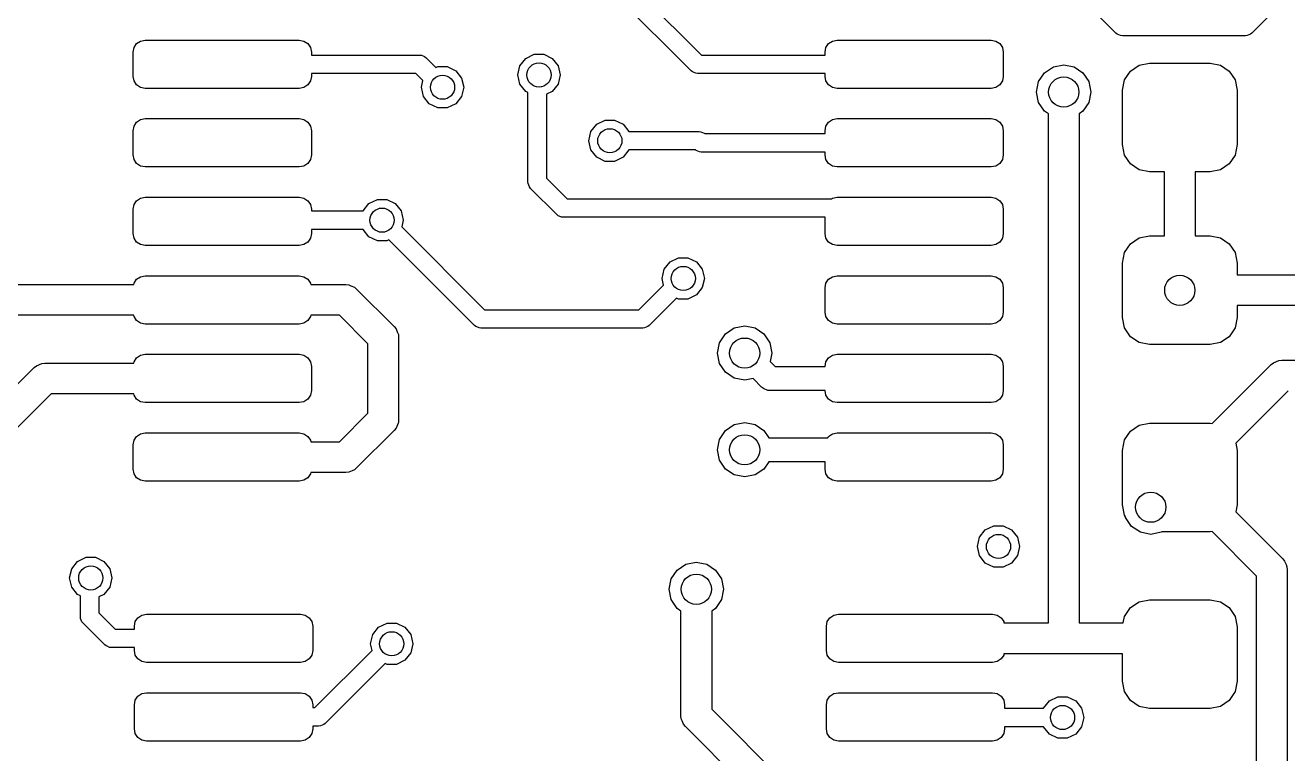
# Model space of a CAD drawing. Extents: x 0.05 to 3.89, y 0.04 to 4.21.
# Drawn here: x 2.0806 to 2.4919, y 2.2907 to 2.5281 of the extents above; entities that cross this region are included whole.
import ezdxf

# ---------------------------------------------------------------- set-up
doc = ezdxf.new("R2010")
doc.units = 0
doc.header["$MEASUREMENT"] = 0
doc.layers.add('BLACK', color=7, linetype='CONTINUOUS')

msp = doc.modelspace()

# ---------------------------------------------------------------- linework, layer by layer
at = {"layer": 'BLACK', "linetype": 'CONTINUOUS'}
for p, q in [((2.25055, 2.56866), (2.30085, 2.51835)), ((2.29748, 2.51323), (2.24718, 2.56354)), ((2.51581, 2.5611), (2.48021, 2.5255)), ((2.4359, 2.5255), (2.42345, 2.53794)), ((2.43635, 2.52513), (2.4359, 2.5255)), ((2.43743, 2.52468), (2.43635, 2.52513)), ((2.47975, 2.52513), (2.47867, 2.52468)), ((2.48021, 2.5255), (2.47975, 2.52513)), ((2.11605, 2.5208), (2.1169, 2.52208)), ((2.1169, 2.52208), (2.11818, 2.52293)), ((2.11818, 2.52293), (2.11969, 2.52323)), ((2.11969, 2.52323), (2.16988, 2.52323)), ((2.16988, 2.52323), (2.17139, 2.52293)), ((2.17139, 2.52293), (2.17267, 2.52208)), ((2.17267, 2.52208), (2.17352, 2.5208)), ((2.34144, 2.5208), (2.34229, 2.52208)), ((2.34229, 2.52208), (2.34357, 2.52293)), ((2.34357, 2.52293), (2.34508, 2.52323)), ((2.34508, 2.52323), (2.39528, 2.52323)), ((2.39528, 2.52323), (2.39678, 2.52293)), ((2.39678, 2.52293), (2.39806, 2.52208)), ((2.39806, 2.52208), (2.39891, 2.5208)), ((2.43802, 2.52462), (2.43743, 2.52468)), ((2.47809, 2.52462), (2.43802, 2.52462)), ((2.47867, 2.52468), (2.47809, 2.52462)), ((2.11575, 2.51929), (2.11605, 2.5208)), ((2.11575, 2.51142), (2.11575, 2.51929)), ((2.17352, 2.5208), (2.17382, 2.51929)), ((2.17382, 2.51929), (2.17382, 2.51835)), ((2.17382, 2.51835), (2.20906, 2.51835)), ((2.20906, 2.51835), (2.20964, 2.5183)), ((2.20964, 2.5183), (2.21072, 2.51785)), ((2.21072, 2.51785), (2.21118, 2.51748)), ((2.21118, 2.51748), (2.21437, 2.51429)), ((2.24176, 2.51486), (2.24367, 2.51726)), ((2.24367, 2.51726), (2.24644, 2.51859)), ((2.24644, 2.51859), (2.2495, 2.51859)), ((2.2495, 2.51859), (2.25227, 2.51726)), ((2.25227, 2.51726), (2.25418, 2.51486)), ((2.30085, 2.51835), (2.34114, 2.51835)), ((2.34114, 2.51929), (2.34144, 2.5208)), ((2.34114, 2.51835), (2.34114, 2.51929)), ((2.39891, 2.5208), (2.39921, 2.51929)), ((2.39921, 2.51929), (2.39921, 2.51142)), ((2.21437, 2.51429), (2.215, 2.51459)), ((2.215, 2.51459), (2.21807, 2.51459)), ((2.21807, 2.51459), (2.22083, 2.51326)), ((2.22083, 2.51326), (2.22274, 2.51086)), ((2.24108, 2.51187), (2.24176, 2.51486)), ((2.25418, 2.51486), (2.25486, 2.51187)), ((2.29794, 2.51286), (2.29748, 2.51323)), ((2.29902, 2.51241), (2.29794, 2.51286)), ((2.41263, 2.51256), (2.41551, 2.51448)), ((2.41551, 2.51448), (2.4189, 2.51516)), ((2.4189, 2.51516), (2.42229, 2.51448)), ((2.42229, 2.51448), (2.42516, 2.51256)), ((2.43867, 2.51028), (2.44059, 2.51315)), ((2.44059, 2.51315), (2.44346, 2.51507)), ((2.44346, 2.51507), (2.44685, 2.51575)), ((2.44685, 2.51575), (2.46654, 2.51575)), ((2.46654, 2.51575), (2.46993, 2.51507)), ((2.46993, 2.51507), (2.4728, 2.51315)), ((2.4728, 2.51315), (2.47472, 2.51028)), ((2.11605, 2.50991), (2.11575, 2.51142)), ((2.1169, 2.50863), (2.11605, 2.50991)), ((2.11818, 2.50778), (2.1169, 2.50863)), ((2.17267, 2.50863), (2.17139, 2.50778)), ((2.17352, 2.50991), (2.17267, 2.50863)), ((2.17382, 2.51142), (2.17352, 2.50991)), ((2.20781, 2.51235), (2.17382, 2.51235)), ((2.17382, 2.51235), (2.17382, 2.51142)), ((2.21014, 2.51003), (2.20781, 2.51235)), ((2.20965, 2.50787), (2.21014, 2.51003)), ((2.22274, 2.51086), (2.22343, 2.50787)), ((2.24176, 2.50888), (2.24108, 2.51187)), ((2.24367, 2.50648), (2.24176, 2.50888)), ((2.25418, 2.50888), (2.25227, 2.50648)), ((2.25486, 2.51187), (2.25418, 2.50888)), ((2.29961, 2.51235), (2.29902, 2.51241)), ((2.34114, 2.51235), (2.29961, 2.51235)), ((2.34114, 2.51142), (2.34114, 2.51235)), ((2.34144, 2.50991), (2.34114, 2.51142)), ((2.34229, 2.50863), (2.34144, 2.50991)), ((2.34357, 2.50778), (2.34229, 2.50863)), ((2.39806, 2.50863), (2.39678, 2.50778)), ((2.39891, 2.50991), (2.39806, 2.50863)), ((2.39921, 2.51142), (2.39891, 2.50991)), ((2.41004, 2.5063), (2.41071, 2.50969)), ((2.41071, 2.50969), (2.41263, 2.51256)), ((2.42516, 2.51256), (2.42708, 2.50969)), ((2.42708, 2.50969), (2.42776, 2.5063)), ((2.43799, 2.50689), (2.43867, 2.51028)), ((2.47472, 2.51028), (2.47539, 2.50689)), ((2.11969, 2.50748), (2.11818, 2.50778)), ((2.16988, 2.50748), (2.11969, 2.50748)), ((2.17139, 2.50778), (2.16988, 2.50748)), ((2.21033, 2.50488), (2.20965, 2.50787)), ((2.21224, 2.50249), (2.21033, 2.50488)), ((2.22274, 2.50488), (2.22083, 2.50249)), ((2.22343, 2.50787), (2.22274, 2.50488)), ((2.24436, 2.50615), (2.24367, 2.50648)), ((2.24436, 2.47705), (2.24436, 2.50615)), ((2.25227, 2.50648), (2.25036, 2.50556)), ((2.25036, 2.50556), (2.25036, 2.4783)), ((2.34508, 2.50748), (2.34357, 2.50778)), ((2.39528, 2.50748), (2.34508, 2.50748)), ((2.39678, 2.50778), (2.39528, 2.50748)), ((2.41071, 2.50291), (2.41004, 2.5063)), ((2.42776, 2.5063), (2.42708, 2.50291)), ((2.43799, 2.48917), (2.43799, 2.50689)), ((2.47539, 2.50689), (2.47539, 2.48917)), ((2.215, 2.50116), (2.21224, 2.50249)), ((2.21807, 2.50116), (2.215, 2.50116)), ((2.22083, 2.50249), (2.21807, 2.50116)), ((2.41263, 2.50004), (2.41071, 2.50291)), ((2.42708, 2.50291), (2.42516, 2.50004)), ((2.11605, 2.49521), (2.1169, 2.49648)), ((2.1169, 2.49648), (2.11818, 2.49734)), ((2.11818, 2.49734), (2.11969, 2.49764)), ((2.11969, 2.49764), (2.16988, 2.49764)), ((2.16988, 2.49764), (2.17139, 2.49734)), ((2.17139, 2.49734), (2.17267, 2.49648)), ((2.17267, 2.49648), (2.17352, 2.49521)), ((2.26675, 2.49582), (2.26951, 2.49715)), ((2.26951, 2.49715), (2.27258, 2.49715)), ((2.27258, 2.49715), (2.27534, 2.49582)), ((2.34144, 2.49521), (2.34229, 2.49648)), ((2.34229, 2.49648), (2.34357, 2.49734)), ((2.34357, 2.49734), (2.34508, 2.49764)), ((2.34508, 2.49764), (2.39528, 2.49764)), ((2.39528, 2.49764), (2.39678, 2.49734)), ((2.39678, 2.49734), (2.39806, 2.49648)), ((2.39806, 2.49648), (2.39891, 2.49521)), ((2.4139, 2.49919), (2.41263, 2.50004)), ((2.4139, 2.33335), (2.4139, 2.49919)), ((2.42516, 2.50004), (2.4239, 2.49919)), ((2.4239, 2.49919), (2.4239, 2.33335)), ((2.11575, 2.4937), (2.11605, 2.49521)), ((2.11575, 2.48583), (2.11575, 2.4937)), ((2.17352, 2.49521), (2.17382, 2.4937)), ((2.17382, 2.4937), (2.17382, 2.48583)), ((2.26415, 2.49043), (2.26483, 2.49342)), ((2.26483, 2.49342), (2.26675, 2.49582)), ((2.27534, 2.49582), (2.27724, 2.49343)), ((2.27724, 2.49343), (2.30012, 2.49343)), ((2.30012, 2.49343), (2.30071, 2.49337)), ((2.30071, 2.49337), (2.30179, 2.49292)), ((2.30179, 2.49292), (2.30198, 2.49276)), ((2.30198, 2.49276), (2.34114, 2.49276)), ((2.34114, 2.4937), (2.34144, 2.49521)), ((2.34114, 2.49276), (2.34114, 2.4937)), ((2.39891, 2.49521), (2.39921, 2.4937)), ((2.39921, 2.4937), (2.39921, 2.48583)), ((2.26483, 2.48744), (2.26415, 2.49043)), ((2.43867, 2.48578), (2.43799, 2.48917)), ((2.47539, 2.48917), (2.47472, 2.48578)), ((2.11605, 2.48432), (2.11575, 2.48583)), ((2.1169, 2.48304), (2.11605, 2.48432)), ((2.17352, 2.48432), (2.17267, 2.48304)), ((2.17382, 2.48583), (2.17352, 2.48432)), ((2.26675, 2.48504), (2.26483, 2.48744)), ((2.26951, 2.48371), (2.26675, 2.48504)), ((2.27534, 2.48504), (2.27258, 2.48371)), ((2.27724, 2.48743), (2.27534, 2.48504)), ((2.29893, 2.48743), (2.27724, 2.48743)), ((2.29912, 2.48727), (2.29893, 2.48743)), ((2.3002, 2.48682), (2.29912, 2.48727)), ((2.30079, 2.48676), (2.3002, 2.48682)), ((2.34114, 2.48676), (2.30079, 2.48676)), ((2.34114, 2.48583), (2.34114, 2.48676)), ((2.34144, 2.48432), (2.34114, 2.48583)), ((2.34229, 2.48304), (2.34144, 2.48432)), ((2.39891, 2.48432), (2.39806, 2.48304)), ((2.39921, 2.48583), (2.39891, 2.48432)), ((2.44059, 2.48291), (2.43867, 2.48578)), ((2.47472, 2.48578), (2.4728, 2.48291)), ((2.11818, 2.48219), (2.1169, 2.48304)), ((2.11969, 2.48189), (2.11818, 2.48219)), ((2.16988, 2.48189), (2.11969, 2.48189)), ((2.17139, 2.48219), (2.16988, 2.48189)), ((2.17267, 2.48304), (2.17139, 2.48219)), ((2.27258, 2.48371), (2.26951, 2.48371)), ((2.34357, 2.48219), (2.34229, 2.48304)), ((2.34508, 2.48189), (2.34357, 2.48219)), ((2.39528, 2.48189), (2.34508, 2.48189)), ((2.39678, 2.48219), (2.39528, 2.48189)), ((2.39806, 2.48304), (2.39678, 2.48219)), ((2.44346, 2.48099), (2.44059, 2.48291)), ((2.44685, 2.48031), (2.44346, 2.48099)), ((2.45169, 2.48031), (2.44685, 2.48031)), ((2.45169, 2.45945), (2.45169, 2.48031)), ((2.46654, 2.48031), (2.46169, 2.48031)), ((2.46169, 2.48031), (2.46169, 2.45945)), ((2.46993, 2.48099), (2.46654, 2.48031)), ((2.4728, 2.48291), (2.46993, 2.48099)), ((2.24441, 2.47647), (2.24436, 2.47705)), ((2.24486, 2.47539), (2.24441, 2.47647)), ((2.25036, 2.4783), (2.25715, 2.4715)), ((2.1169, 2.47089), (2.11818, 2.47175)), ((2.11818, 2.47175), (2.11969, 2.47205)), ((2.11969, 2.47205), (2.16988, 2.47205)), ((2.16988, 2.47205), (2.17139, 2.47175)), ((2.17139, 2.47175), (2.17267, 2.47089)), ((2.24524, 2.47493), (2.24486, 2.47539)), ((2.25378, 2.46638), (2.24524, 2.47493)), ((2.34321, 2.4715), (2.34357, 2.47175)), ((2.34357, 2.47175), (2.34508, 2.47205)), ((2.34508, 2.47205), (2.39528, 2.47205)), ((2.39528, 2.47205), (2.39678, 2.47175)), ((2.39678, 2.47175), (2.39806, 2.47089)), ((2.11575, 2.46811), (2.11605, 2.46962)), ((2.11575, 2.46024), (2.11575, 2.46811)), ((2.11605, 2.46962), (2.1169, 2.47089)), ((2.17267, 2.47089), (2.17352, 2.46962)), ((2.17352, 2.46962), (2.17382, 2.46811)), ((2.17382, 2.46811), (2.17382, 2.46757)), ((2.17382, 2.46757), (2.19065, 2.46757)), ((2.19065, 2.46757), (2.19255, 2.46995)), ((2.19255, 2.46995), (2.19532, 2.47128)), ((2.19532, 2.47128), (2.19838, 2.47128)), ((2.19838, 2.47128), (2.20115, 2.46995)), ((2.20115, 2.46995), (2.20306, 2.46756)), ((2.20306, 2.46756), (2.20374, 2.46457)), ((2.25715, 2.4715), (2.34321, 2.4715)), ((2.39806, 2.47089), (2.39891, 2.46962)), ((2.39891, 2.46962), (2.39921, 2.46811)), ((2.39921, 2.46811), (2.39921, 2.46024)), ((2.20374, 2.46457), (2.20325, 2.46241)), ((2.25424, 2.46601), (2.25378, 2.46638)), ((2.25455, 2.46588), (2.25424, 2.46601)), ((2.25532, 2.46556), (2.25455, 2.46588)), ((2.25591, 2.4655), (2.25532, 2.46556)), ((2.34114, 2.4655), (2.25591, 2.4655)), ((2.34114, 2.46024), (2.34114, 2.4655)), ((2.11605, 2.45873), (2.11575, 2.46024)), ((2.17382, 2.46024), (2.17352, 2.45873)), ((2.19065, 2.46157), (2.17382, 2.46157)), ((2.17382, 2.46157), (2.17382, 2.46024)), ((2.19255, 2.45918), (2.19065, 2.46157)), ((2.20325, 2.46241), (2.23026, 2.4354)), ((2.34144, 2.45873), (2.34114, 2.46024)), ((2.39921, 2.46024), (2.39891, 2.45873)), ((2.44346, 2.45877), (2.44685, 2.45945)), ((2.44685, 2.45945), (2.45169, 2.45945)), ((2.46169, 2.45945), (2.46654, 2.45945)), ((2.46654, 2.45945), (2.46993, 2.45877)), ((2.1169, 2.45745), (2.11605, 2.45873)), ((2.11818, 2.4566), (2.1169, 2.45745)), ((2.11969, 2.4563), (2.11818, 2.4566)), ((2.16988, 2.4563), (2.11969, 2.4563)), ((2.17139, 2.4566), (2.16988, 2.4563)), ((2.17267, 2.45745), (2.17139, 2.4566)), ((2.17352, 2.45873), (2.17267, 2.45745)), ((2.19532, 2.45785), (2.19255, 2.45918)), ((2.19838, 2.45785), (2.19532, 2.45785)), ((2.19902, 2.45816), (2.19838, 2.45785)), ((2.2269, 2.43027), (2.19902, 2.45816)), ((2.34229, 2.45745), (2.34144, 2.45873)), ((2.34357, 2.4566), (2.34229, 2.45745)), ((2.34508, 2.4563), (2.34357, 2.4566)), ((2.39528, 2.4563), (2.34508, 2.4563)), ((2.39678, 2.4566), (2.39528, 2.4563)), ((2.39806, 2.45745), (2.39678, 2.4566)), ((2.39891, 2.45873), (2.39806, 2.45745)), ((2.43867, 2.45398), (2.44059, 2.45685)), ((2.44059, 2.45685), (2.44346, 2.45877)), ((2.46993, 2.45877), (2.4728, 2.45685)), ((2.4728, 2.45685), (2.47472, 2.45398)), ((2.29065, 2.45097), (2.29342, 2.4523)), ((2.29342, 2.4523), (2.29648, 2.4523)), ((2.29648, 2.4523), (2.29925, 2.45097)), ((2.43799, 2.45059), (2.43867, 2.45398)), ((2.47472, 2.45398), (2.47539, 2.45059)), ((2.28806, 2.44558), (2.28874, 2.44857)), ((2.28874, 2.44857), (2.29065, 2.45097)), ((2.29925, 2.45097), (2.30116, 2.44857)), ((2.30116, 2.44857), (2.30184, 2.44558)), ((2.43799, 2.43287), (2.43799, 2.45059)), ((2.47539, 2.45059), (2.47539, 2.44673)), ((2.07539, 2.44358), (2.11596, 2.44358)), ((2.11596, 2.44358), (2.11605, 2.44403)), ((2.11605, 2.44403), (2.1169, 2.4453)), ((2.1169, 2.4453), (2.11818, 2.44616)), ((2.11818, 2.44616), (2.11969, 2.44646)), ((2.11969, 2.44646), (2.16988, 2.44646)), ((2.16988, 2.44646), (2.17139, 2.44616)), ((2.17139, 2.44616), (2.17267, 2.4453)), ((2.17267, 2.4453), (2.17352, 2.44403)), ((2.17352, 2.44403), (2.17361, 2.44358)), ((2.17361, 2.44358), (2.18504, 2.44358)), ((2.18504, 2.44358), (2.18601, 2.44349)), ((2.18601, 2.44349), (2.18601, 2.44349)), ((2.18601, 2.44349), (2.18669, 2.44321)), ((2.18669, 2.44321), (2.18782, 2.44274)), ((2.28052, 2.4354), (2.28855, 2.44343)), ((2.28855, 2.44343), (2.28806, 2.44558)), ((2.30184, 2.44558), (2.30116, 2.44259)), ((2.34114, 2.44252), (2.34144, 2.44403)), ((2.34144, 2.44403), (2.34229, 2.4453)), ((2.34229, 2.4453), (2.34357, 2.44616)), ((2.34357, 2.44616), (2.34508, 2.44646)), ((2.34508, 2.44646), (2.39528, 2.44646)), ((2.39528, 2.44646), (2.39678, 2.44616)), ((2.39678, 2.44616), (2.39806, 2.4453)), ((2.39806, 2.4453), (2.39891, 2.44403)), ((2.39891, 2.44403), (2.39921, 2.44252)), ((2.47539, 2.44673), (2.51668, 2.44673)), ((2.18782, 2.44274), (2.18782, 2.44274)), ((2.18782, 2.44274), (2.18857, 2.44212)), ((2.18857, 2.44212), (2.20078, 2.42991)), ((2.29278, 2.43917), (2.28388, 2.43027)), ((2.29342, 2.43886), (2.29278, 2.43917)), ((2.29648, 2.43886), (2.29342, 2.43886)), ((2.29925, 2.4402), (2.29648, 2.43886)), ((2.30116, 2.44259), (2.29925, 2.4402)), ((2.34114, 2.43465), (2.34114, 2.44252)), ((2.39921, 2.44252), (2.39921, 2.43465)), ((2.23026, 2.4354), (2.28052, 2.4354)), ((2.34144, 2.43314), (2.34114, 2.43465)), ((2.39921, 2.43465), (2.39891, 2.43314)), ((2.51486, 2.43673), (2.47539, 2.43673)), ((2.47539, 2.43673), (2.47539, 2.43287)), ((2.11596, 2.43358), (2.07514, 2.43358)), ((2.11605, 2.43314), (2.11596, 2.43358)), ((2.1169, 2.43186), (2.11605, 2.43314)), ((2.11818, 2.43101), (2.1169, 2.43186)), ((2.11969, 2.43071), (2.11818, 2.43101)), ((2.16988, 2.43071), (2.11969, 2.43071)), ((2.17139, 2.43101), (2.16988, 2.43071)), ((2.17267, 2.43186), (2.17139, 2.43101)), ((2.17352, 2.43314), (2.17267, 2.43186)), ((2.17361, 2.43358), (2.17352, 2.43314)), ((2.18297, 2.43358), (2.17361, 2.43358)), ((2.19224, 2.42431), (2.18297, 2.43358)), ((2.34229, 2.43186), (2.34144, 2.43314)), ((2.34357, 2.43101), (2.34229, 2.43186)), ((2.34508, 2.43071), (2.34357, 2.43101)), ((2.39528, 2.43071), (2.34508, 2.43071)), ((2.39678, 2.43101), (2.39528, 2.43071)), ((2.39806, 2.43186), (2.39678, 2.43101)), ((2.39891, 2.43314), (2.39806, 2.43186)), ((2.43867, 2.42948), (2.43799, 2.43287)), ((2.47539, 2.43287), (2.47472, 2.42948)), ((2.20078, 2.42991), (2.2014, 2.42916)), ((2.2014, 2.42916), (2.2014, 2.42916)), ((2.2014, 2.42916), (2.20181, 2.42816)), ((2.20181, 2.42816), (2.20208, 2.42752)), ((2.20208, 2.42752), (2.20215, 2.42735)), ((2.20215, 2.42735), (2.20224, 2.42638)), ((2.20224, 2.42638), (2.20224, 2.39961)), ((2.22735, 2.4299), (2.2269, 2.43027)), ((2.22767, 2.42977), (2.22735, 2.4299)), ((2.22844, 2.42945), (2.22767, 2.42977)), ((2.22902, 2.4294), (2.22844, 2.42945)), ((2.28176, 2.4294), (2.22902, 2.4294)), ((2.28235, 2.42945), (2.28176, 2.4294)), ((2.28343, 2.4299), (2.28235, 2.42945)), ((2.28388, 2.43027), (2.28343, 2.4299)), ((2.30678, 2.42465), (2.3087, 2.42752)), ((2.3087, 2.42752), (2.31157, 2.42944)), ((2.31157, 2.42944), (2.31496, 2.43012)), ((2.31496, 2.43012), (2.31835, 2.42944)), ((2.31835, 2.42944), (2.32122, 2.42752)), ((2.32122, 2.42752), (2.32314, 2.42465)), ((2.44059, 2.42661), (2.43867, 2.42948)), ((2.44346, 2.42469), (2.44059, 2.42661)), ((2.4728, 2.42661), (2.46993, 2.42469)), ((2.47472, 2.42948), (2.4728, 2.42661)), ((2.19224, 2.40168), (2.19224, 2.42431)), ((2.3061, 2.42126), (2.30678, 2.42465)), ((2.32314, 2.42465), (2.32382, 2.42126)), ((2.44685, 2.42402), (2.44346, 2.42469)), ((2.46654, 2.42402), (2.44685, 2.42402)), ((2.46993, 2.42469), (2.46654, 2.42402)), ((2.11596, 2.41799), (2.11605, 2.41844)), ((2.11605, 2.41844), (2.1169, 2.41971)), ((2.1169, 2.41971), (2.11818, 2.42057)), ((2.11818, 2.42057), (2.11969, 2.42087)), ((2.11969, 2.42087), (2.16988, 2.42087)), ((2.16988, 2.42087), (2.17139, 2.42057)), ((2.17139, 2.42057), (2.17267, 2.41971)), ((2.17267, 2.41971), (2.17352, 2.41844)), ((2.17352, 2.41844), (2.17382, 2.41693)), ((2.30678, 2.41787), (2.3061, 2.42126)), ((2.32382, 2.42126), (2.32327, 2.41852)), ((2.32327, 2.41852), (2.32486, 2.41693)), ((2.34114, 2.41693), (2.34144, 2.41844)), ((2.34144, 2.41844), (2.34229, 2.41971)), ((2.34229, 2.41971), (2.34357, 2.42057)), ((2.34357, 2.42057), (2.34508, 2.42087)), ((2.34508, 2.42087), (2.39528, 2.42087)), ((2.39528, 2.42087), (2.39678, 2.42057)), ((2.39678, 2.42057), (2.39806, 2.41971)), ((2.39806, 2.41971), (2.39891, 2.41844)), ((2.39891, 2.41844), (2.39921, 2.41693)), ((2.48718, 2.41813), (2.48899, 2.41888)), ((2.48899, 2.41888), (2.48996, 2.41898)), ((2.48996, 2.41898), (2.51507, 2.41898)), ((2.06721, 2.40026), (2.08347, 2.41653)), ((2.08347, 2.41653), (2.08423, 2.41715)), ((2.08423, 2.41715), (2.08603, 2.4179)), ((2.08423, 2.41715), (2.08423, 2.41715)), ((2.08603, 2.4179), (2.08701, 2.41799)), ((2.08701, 2.41799), (2.11596, 2.41799)), ((2.17382, 2.41693), (2.17382, 2.40906)), ((2.3087, 2.415), (2.30678, 2.41787)), ((2.31157, 2.41308), (2.3087, 2.415)), ((2.32486, 2.41693), (2.34114, 2.41693)), ((2.39921, 2.41693), (2.39921, 2.40906)), ((2.46721, 2.39829), (2.48643, 2.41751)), ((2.48643, 2.41751), (2.48718, 2.41813)), ((2.48718, 2.41813), (2.48718, 2.41813)), ((2.31496, 2.4124), (2.31157, 2.41308)), ((2.31771, 2.41295), (2.31496, 2.4124)), ((2.32044, 2.41021), (2.31771, 2.41295)), ((2.32104, 2.40972), (2.32044, 2.41021)), ((2.08908, 2.40799), (2.07493, 2.39385)), ((2.11596, 2.40799), (2.08908, 2.40799)), ((2.11605, 2.40755), (2.11596, 2.40799)), ((2.1169, 2.40627), (2.11605, 2.40755)), ((2.11818, 2.40542), (2.1169, 2.40627)), ((2.17267, 2.40627), (2.17139, 2.40542)), ((2.17352, 2.40755), (2.17267, 2.40627)), ((2.17382, 2.40906), (2.17352, 2.40755)), ((2.32246, 2.40913), (2.32104, 2.40972)), ((2.32323, 2.40906), (2.32246, 2.40913)), ((2.34114, 2.40906), (2.32323, 2.40906)), ((2.34144, 2.40755), (2.34114, 2.40906)), ((2.34229, 2.40627), (2.34144, 2.40755)), ((2.34357, 2.40542), (2.34229, 2.40627)), ((2.39806, 2.40627), (2.39678, 2.40542)), ((2.39891, 2.40755), (2.39806, 2.40627)), ((2.39921, 2.40906), (2.39891, 2.40755)), ((2.49203, 2.40898), (2.47493, 2.39188)), ((2.11969, 2.40512), (2.11818, 2.40542)), ((2.16988, 2.40512), (2.11969, 2.40512)), ((2.17139, 2.40542), (2.16988, 2.40512)), ((2.34508, 2.40512), (2.34357, 2.40542)), ((2.39528, 2.40512), (2.34508, 2.40512)), ((2.39678, 2.40542), (2.39528, 2.40512)), ((2.18297, 2.3924), (2.19224, 2.40168)), ((2.20207, 2.39843), (2.2014, 2.39683)), ((2.20215, 2.39863), (2.20207, 2.39843)), ((2.20224, 2.39961), (2.20215, 2.39863)), ((2.20215, 2.39863), (2.20215, 2.39863)), ((2.3087, 2.39603), (2.31157, 2.39795)), ((2.31157, 2.39795), (2.31496, 2.39862)), ((2.31496, 2.39862), (2.31835, 2.39795)), ((2.31835, 2.39795), (2.32122, 2.39603)), ((2.44059, 2.39583), (2.44346, 2.39775)), ((2.44346, 2.39775), (2.44685, 2.39843)), ((2.44685, 2.39843), (2.46654, 2.39843)), ((2.46654, 2.39843), (2.46721, 2.39829)), ((2.11605, 2.39285), (2.1169, 2.39412)), ((2.1169, 2.39412), (2.11818, 2.39498)), ((2.11818, 2.39498), (2.11969, 2.39528)), ((2.11969, 2.39528), (2.16988, 2.39528)), ((2.16988, 2.39528), (2.17139, 2.39498)), ((2.17139, 2.39498), (2.17267, 2.39412)), ((2.17267, 2.39412), (2.17352, 2.39285)), ((2.20078, 2.39607), (2.18857, 2.38387)), ((2.2014, 2.39683), (2.20078, 2.39607)), ((2.2014, 2.39683), (2.2014, 2.39683)), ((2.30678, 2.39315), (2.3087, 2.39603)), ((2.32122, 2.39603), (2.32278, 2.3937)), ((2.32278, 2.3937), (2.34201, 2.3937)), ((2.34201, 2.3937), (2.34229, 2.39412)), ((2.34229, 2.39412), (2.34357, 2.39498)), ((2.34357, 2.39498), (2.34508, 2.39528)), ((2.34508, 2.39528), (2.39528, 2.39528)), ((2.39528, 2.39528), (2.39678, 2.39498)), ((2.39678, 2.39498), (2.39806, 2.39412)), ((2.39806, 2.39412), (2.39891, 2.39285)), ((2.43867, 2.39296), (2.44059, 2.39583)), ((2.11575, 2.39134), (2.11605, 2.39285)), ((2.11575, 2.38346), (2.11575, 2.39134)), ((2.17352, 2.39285), (2.17361, 2.3924)), ((2.17361, 2.3924), (2.18297, 2.3924)), ((2.3061, 2.38976), (2.30678, 2.39315)), ((2.30678, 2.38637), (2.3061, 2.38976)), ((2.39891, 2.39285), (2.39921, 2.39134)), ((2.39921, 2.39134), (2.39921, 2.38346)), ((2.43799, 2.38957), (2.43867, 2.39296)), ((2.43799, 2.37185), (2.43799, 2.38957)), ((2.47493, 2.39188), (2.47539, 2.38957)), ((2.47539, 2.38957), (2.47539, 2.37185)), ((2.3087, 2.3835), (2.30678, 2.38637)), ((2.32278, 2.38583), (2.32122, 2.3835)), ((2.34114, 2.38583), (2.32278, 2.38583)), ((2.34114, 2.38346), (2.34114, 2.38583)), ((2.11605, 2.38196), (2.11575, 2.38346)), ((2.1169, 2.38068), (2.11605, 2.38196)), ((2.17352, 2.38196), (2.17267, 2.38068)), ((2.17361, 2.3824), (2.17352, 2.38196)), ((2.18504, 2.3824), (2.17361, 2.3824)), ((2.18601, 2.3825), (2.18504, 2.3824)), ((2.18709, 2.38294), (2.18601, 2.3825)), ((2.18601, 2.3825), (2.18601, 2.3825)), ((2.18782, 2.38324), (2.18709, 2.38294)), ((2.18857, 2.38387), (2.18782, 2.38324)), ((2.18782, 2.38324), (2.18782, 2.38324)), ((2.31157, 2.38158), (2.3087, 2.3835)), ((2.31496, 2.38091), (2.31157, 2.38158)), ((2.31835, 2.38158), (2.31496, 2.38091)), ((2.32122, 2.3835), (2.31835, 2.38158)), ((2.34144, 2.38196), (2.34114, 2.38346)), ((2.34229, 2.38068), (2.34144, 2.38196)), ((2.39891, 2.38196), (2.39806, 2.38068)), ((2.39921, 2.38346), (2.39891, 2.38196)), ((2.11818, 2.37983), (2.1169, 2.38068)), ((2.11969, 2.37953), (2.11818, 2.37983)), ((2.16988, 2.37953), (2.11969, 2.37953)), ((2.17139, 2.37983), (2.16988, 2.37953)), ((2.17267, 2.38068), (2.17139, 2.37983)), ((2.34357, 2.37983), (2.34229, 2.38068)), ((2.34508, 2.37953), (2.34357, 2.37983)), ((2.39528, 2.37953), (2.34508, 2.37953)), ((2.39678, 2.37983), (2.39528, 2.37953)), ((2.39806, 2.38068), (2.39678, 2.37983)), ((2.43867, 2.36846), (2.43799, 2.37185)), ((2.47539, 2.37185), (2.47493, 2.36954)), ((2.47493, 2.36954), (2.49023, 2.35424)), ((2.39334, 2.36365), (2.3961, 2.36498)), ((2.3961, 2.36498), (2.39917, 2.36498)), ((2.39917, 2.36498), (2.40193, 2.36365)), ((2.439, 2.36796), (2.43867, 2.36846)), ((2.43906, 2.36767), (2.439, 2.36796)), ((2.44098, 2.3648), (2.43906, 2.36767)), ((2.44385, 2.36288), (2.44098, 2.3648)), ((2.39075, 2.35827), (2.39143, 2.36126)), ((2.39143, 2.36126), (2.39334, 2.36365)), ((2.40193, 2.36365), (2.40385, 2.36126)), ((2.40385, 2.36126), (2.40453, 2.35827)), ((2.44724, 2.3622), (2.44385, 2.36288)), ((2.45063, 2.36288), (2.44724, 2.3622)), ((2.4508, 2.36299), (2.45063, 2.36288)), ((2.46654, 2.36299), (2.4508, 2.36299)), ((2.46721, 2.36313), (2.46654, 2.36299)), ((2.48169, 2.34864), (2.46721, 2.36313)), ((2.39143, 2.35528), (2.39075, 2.35827)), ((2.40453, 2.35827), (2.40385, 2.35528)), ((2.09576, 2.35102), (2.09767, 2.35342)), ((2.09767, 2.35342), (2.10044, 2.35475)), ((2.10044, 2.35475), (2.1035, 2.35475)), ((2.1035, 2.35475), (2.10626, 2.35342)), ((2.10626, 2.35342), (2.10818, 2.35102)), ((2.29295, 2.3506), (2.29582, 2.35252)), ((2.29582, 2.35252), (2.29921, 2.3532)), ((2.29921, 2.3532), (2.3026, 2.35252)), ((2.3026, 2.35252), (2.30548, 2.3506)), ((2.39334, 2.35288), (2.39143, 2.35528)), ((2.3961, 2.35155), (2.39334, 2.35288)), ((2.40193, 2.35288), (2.39917, 2.35155)), ((2.40385, 2.35528), (2.40193, 2.35288)), ((2.49023, 2.35424), (2.49085, 2.35349)), ((2.49085, 2.35349), (2.49131, 2.35238)), ((2.49131, 2.35238), (2.4916, 2.35168)), ((2.09508, 2.34803), (2.09576, 2.35102)), ((2.10818, 2.35102), (2.10886, 2.34803)), ((2.29103, 2.34773), (2.29295, 2.3506)), ((2.30548, 2.3506), (2.3074, 2.34773)), ((2.39917, 2.35155), (2.3961, 2.35155)), ((2.48169, 2.13089), (2.48169, 2.34864)), ((2.4916, 2.35168), (2.49169, 2.35071)), ((2.49169, 2.35071), (2.49169, 2.12882)), ((2.09576, 2.34504), (2.09508, 2.34803)), ((2.09767, 2.34264), (2.09576, 2.34504)), ((2.10818, 2.34504), (2.10626, 2.34264)), ((2.10886, 2.34803), (2.10818, 2.34504)), ((2.29035, 2.34434), (2.29103, 2.34773)), ((2.29103, 2.34095), (2.29035, 2.34434)), ((2.3074, 2.34773), (2.30807, 2.34434)), ((2.30807, 2.34434), (2.3074, 2.34095)), ((2.09857, 2.34221), (2.09767, 2.34264)), ((2.09857, 2.33543), (2.09857, 2.34221)), ((2.10626, 2.34264), (2.10457, 2.34183)), ((2.10457, 2.34183), (2.10457, 2.33668)), ((2.29295, 2.33807), (2.29103, 2.34095)), ((2.3074, 2.34095), (2.30548, 2.33807)), ((2.44059, 2.33835), (2.44346, 2.34027)), ((2.44346, 2.34027), (2.44685, 2.34094)), ((2.44685, 2.34094), (2.46654, 2.34094)), ((2.46654, 2.34094), (2.46993, 2.34027)), ((2.46993, 2.34027), (2.4728, 2.33835)), ((2.10457, 2.33668), (2.1099, 2.33135)), ((2.11733, 2.33507), (2.1186, 2.33592)), ((2.1186, 2.33592), (2.12011, 2.33622)), ((2.12011, 2.33622), (2.17031, 2.33622)), ((2.17031, 2.33622), (2.17182, 2.33592)), ((2.17182, 2.33592), (2.17309, 2.33507)), ((2.29421, 2.33723), (2.29295, 2.33807)), ((2.29421, 2.30315), (2.29421, 2.33723)), ((2.30548, 2.33807), (2.30421, 2.33723)), ((2.30421, 2.33723), (2.30421, 2.30522)), ((2.34272, 2.33507), (2.344, 2.33592)), ((2.344, 2.33592), (2.34551, 2.33622)), ((2.34551, 2.33622), (2.3957, 2.33622)), ((2.3957, 2.33622), (2.39721, 2.33592)), ((2.39721, 2.33592), (2.39849, 2.33507)), ((2.43867, 2.33548), (2.44059, 2.33835)), ((2.4728, 2.33835), (2.47472, 2.33548)), ((2.09863, 2.33485), (2.09857, 2.33543)), ((2.09908, 2.33377), (2.09863, 2.33485)), ((2.09945, 2.33331), (2.09908, 2.33377)), ((2.10654, 2.32623), (2.09945, 2.33331)), ((2.11617, 2.33228), (2.11647, 2.33379)), ((2.11617, 2.33135), (2.11617, 2.33228)), ((2.11647, 2.33379), (2.11733, 2.33507)), ((2.17309, 2.33507), (2.17395, 2.33379)), ((2.17395, 2.33379), (2.17425, 2.33228)), ((2.17425, 2.33228), (2.17425, 2.32441)), ((2.19379, 2.32956), (2.1957, 2.33196)), ((2.1957, 2.33196), (2.19847, 2.33329)), ((2.19847, 2.33329), (2.20153, 2.33329)), ((2.20153, 2.33329), (2.2043, 2.33196)), ((2.2043, 2.33196), (2.20621, 2.32956)), ((2.34157, 2.33228), (2.34187, 2.33379)), ((2.34157, 2.32441), (2.34157, 2.33228)), ((2.34187, 2.33379), (2.34272, 2.33507)), ((2.39849, 2.33507), (2.39934, 2.33379)), ((2.39934, 2.33379), (2.39943, 2.33335)), ((2.39943, 2.33335), (2.4139, 2.33335)), ((2.4239, 2.33335), (2.43824, 2.33335)), ((2.43824, 2.33335), (2.43867, 2.33548)), ((2.47472, 2.33548), (2.47539, 2.33209)), ((2.47539, 2.33209), (2.47539, 2.31437)), ((2.1099, 2.33135), (2.11617, 2.33135)), ((2.19311, 2.32657), (2.19379, 2.32956)), ((2.20621, 2.32956), (2.20689, 2.32657)), ((2.10699, 2.32585), (2.10654, 2.32623)), ((2.10726, 2.32574), (2.10699, 2.32585)), ((2.10808, 2.3254), (2.10726, 2.32574)), ((2.10866, 2.32535), (2.10808, 2.3254)), ((2.11617, 2.32535), (2.10866, 2.32535)), ((2.11617, 2.32441), (2.11617, 2.32535)), ((2.11647, 2.3229), (2.11617, 2.32441)), ((2.17425, 2.32441), (2.17395, 2.3229)), ((2.17494, 2.30576), (2.1936, 2.32442)), ((2.1936, 2.32442), (2.19311, 2.32657)), ((2.20621, 2.32359), (2.2043, 2.32119)), ((2.20689, 2.32657), (2.20621, 2.32359)), ((2.34187, 2.3229), (2.34157, 2.32441)), ((2.11733, 2.32163), (2.11647, 2.3229)), ((2.1186, 2.32077), (2.11733, 2.32163)), ((2.12011, 2.32047), (2.1186, 2.32077)), ((2.17031, 2.32047), (2.12011, 2.32047)), ((2.17182, 2.32077), (2.17031, 2.32047)), ((2.17309, 2.32163), (2.17182, 2.32077)), ((2.17395, 2.3229), (2.17309, 2.32163)), ((2.19783, 2.32016), (2.1783, 2.30063)), ((2.19847, 2.31986), (2.19783, 2.32016)), ((2.20153, 2.31986), (2.19847, 2.31986)), ((2.2043, 2.32119), (2.20153, 2.31986)), ((2.34272, 2.32163), (2.34187, 2.3229)), ((2.344, 2.32077), (2.34272, 2.32163)), ((2.34551, 2.32047), (2.344, 2.32077)), ((2.3957, 2.32047), (2.34551, 2.32047)), ((2.39721, 2.32077), (2.3957, 2.32047)), ((2.39849, 2.32163), (2.39721, 2.32077)), ((2.39934, 2.3229), (2.39849, 2.32163)), ((2.39943, 2.32335), (2.39934, 2.3229)), ((2.42087, 2.32335), (2.39943, 2.32335)), ((2.43799, 2.32335), (2.42087, 2.32335)), ((2.43799, 2.31437), (2.43799, 2.32335)), ((2.43867, 2.31098), (2.43799, 2.31437)), ((2.47539, 2.31437), (2.47472, 2.31098)), ((2.11617, 2.30669), (2.11647, 2.3082)), ((2.11647, 2.3082), (2.11733, 2.30948)), ((2.11733, 2.30948), (2.1186, 2.31033)), ((2.1186, 2.31033), (2.12011, 2.31063)), ((2.12011, 2.31063), (2.17031, 2.31063)), ((2.17031, 2.31063), (2.17182, 2.31033)), ((2.17182, 2.31033), (2.17309, 2.30948)), ((2.17309, 2.30948), (2.17395, 2.3082)), ((2.17395, 2.3082), (2.17425, 2.30669)), ((2.34157, 2.30669), (2.34187, 2.3082)), ((2.34187, 2.3082), (2.34272, 2.30948)), ((2.34272, 2.30948), (2.344, 2.31033)), ((2.344, 2.31033), (2.34551, 2.31063)), ((2.34551, 2.31063), (2.3957, 2.31063)), ((2.3957, 2.31063), (2.39721, 2.31033)), ((2.39721, 2.31033), (2.39849, 2.30948)), ((2.39849, 2.30948), (2.39934, 2.3082)), ((2.39934, 2.3082), (2.39964, 2.30669)), ((2.4123, 2.30556), (2.41421, 2.30795)), ((2.41421, 2.30795), (2.41697, 2.30928)), ((2.41697, 2.30928), (2.42004, 2.30928)), ((2.42004, 2.30928), (2.4228, 2.30795)), ((2.4228, 2.30795), (2.42471, 2.30555)), ((2.44059, 2.30811), (2.43867, 2.31098)), ((2.44346, 2.30619), (2.44059, 2.30811)), ((2.4728, 2.30811), (2.46993, 2.30619)), ((2.47472, 2.31098), (2.4728, 2.30811)), ((2.11617, 2.29882), (2.11617, 2.30669)), ((2.17425, 2.30669), (2.17425, 2.30576)), ((2.17425, 2.30576), (2.17494, 2.30576)), ((2.29431, 2.30217), (2.29421, 2.30315)), ((2.30421, 2.30522), (2.32727, 2.28217)), ((2.34157, 2.29882), (2.34157, 2.30669)), ((2.39964, 2.30669), (2.39964, 2.30556)), ((2.39964, 2.30556), (2.4123, 2.30556)), ((2.42471, 2.30555), (2.42539, 2.30256)), ((2.44685, 2.30551), (2.44346, 2.30619)), ((2.46654, 2.30551), (2.44685, 2.30551)), ((2.46993, 2.30619), (2.46654, 2.30551)), ((2.17618, 2.29976), (2.17425, 2.29976)), ((2.17425, 2.29976), (2.17425, 2.29882)), ((2.17677, 2.29981), (2.17618, 2.29976)), ((2.17785, 2.30026), (2.17677, 2.29981)), ((2.1783, 2.30063), (2.17785, 2.30026)), ((2.29462, 2.30143), (2.29431, 2.30217)), ((2.29431, 2.30217), (2.29431, 2.30217)), ((2.29506, 2.30037), (2.29462, 2.30143)), ((2.29568, 2.29961), (2.29506, 2.30037)), ((2.29506, 2.30037), (2.29506, 2.30037)), ((2.32166, 2.27363), (2.29568, 2.29961)), ((2.4123, 2.29956), (2.39964, 2.29956)), ((2.39964, 2.29956), (2.39964, 2.29882)), ((2.41421, 2.29717), (2.4123, 2.29956)), ((2.42471, 2.29957), (2.4228, 2.29717)), ((2.42539, 2.30256), (2.42471, 2.29957)), ((2.11647, 2.29731), (2.11617, 2.29882)), ((2.11733, 2.29603), (2.11647, 2.29731)), ((2.1186, 2.29518), (2.11733, 2.29603)), ((2.12011, 2.29488), (2.1186, 2.29518)), ((2.17031, 2.29488), (2.12011, 2.29488)), ((2.17182, 2.29518), (2.17031, 2.29488)), ((2.17309, 2.29603), (2.17182, 2.29518)), ((2.17395, 2.29731), (2.17309, 2.29603)), ((2.17425, 2.29882), (2.17395, 2.29731)), ((2.34187, 2.29731), (2.34157, 2.29882)), ((2.34272, 2.29603), (2.34187, 2.29731)), ((2.344, 2.29518), (2.34272, 2.29603)), ((2.34551, 2.29488), (2.344, 2.29518)), ((2.3957, 2.29488), (2.34551, 2.29488)), ((2.39721, 2.29518), (2.3957, 2.29488)), ((2.39849, 2.29603), (2.39721, 2.29518)), ((2.39934, 2.29731), (2.39849, 2.29603)), ((2.39964, 2.29882), (2.39934, 2.29731)), ((2.41697, 2.29584), (2.41421, 2.29717)), ((2.42004, 2.29584), (2.41697, 2.29584)), ((2.4228, 2.29717), (2.42004, 2.29584))]:
    msp.add_line(p, q, dxfattribs=at)
at = {"layer": 'BLACK'}
for centre, radius in [((2.24797, 2.51187), 0.00394), ((2.21654, 2.50787), 0.00394), ((2.4189, 2.5063), 0.00492), ((2.27104, 2.49043), 0.00394), ((2.19685, 2.46457), 0.00394), ((2.29495, 2.44558), 0.00394), ((2.45669, 2.44173), 0.00492), ((2.31496, 2.42126), 0.00492), ((2.31496, 2.38976), 0.00492), ((2.44724, 2.37106), 0.00492), ((2.39764, 2.35827), 0.00394), ((2.10197, 2.34803), 0.00394), ((2.29921, 2.34434), 0.00492), ((2.2, 2.32657), 0.00394), ((2.4185, 2.30256), 0.00394)]:
    msp.add_circle(centre, radius, dxfattribs=at)

doc.saveas('drawing.dxf')
